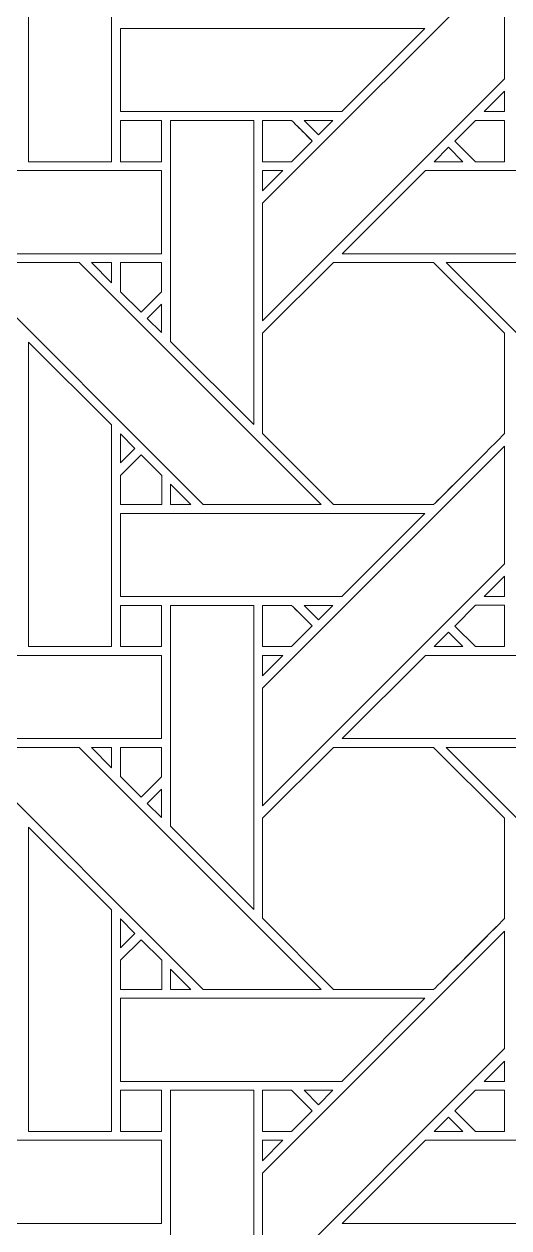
# Model space of a CAD drawing. Header units: inches. Extents: x 2.4 to 22.4, y -0.9 to 19.1.
# Drawn here: x 15.949 to 16.898, y 11.712 to 14.067 of the extents above; entities that cross this region are included whole.
import ezdxf

# ---------------------------------------------------------------- set-up
doc = ezdxf.new("R2010")
doc.units = ezdxf.units.IN
doc.header["$MEASUREMENT"] = 0
doc.layers.add('Design', color=7, linetype='Continuous', lineweight=0)

msp = doc.modelspace()

# ---------------------------------------------------------------- linework, layer by layer
at = {"layer": 'Design'}
for points, knots in [([(2.3829, 19.0948), (2.3829, 19.0948), (2.3829, -0.9052), (2.3829, -0.9052), (2.3829, -0.9052), (22.3829, -0.9052), (22.3829, -0.9052), (22.3829, -0.9052), (22.3829, 19.0948), (22.3829, 19.0948), (22.3829, 19.0948), (2.3829, 19.0948), (2.3829, 19.0948)], [0, 0, 0, 0, 1, 1, 1, 2, 2, 2, 3, 3, 3, 4, 4, 4, 4]), ([(3.3653, 18.1123), (3.3653, 18.1123), (3.3653, 0.0772), (3.3653, 0.0772), (3.3653, 0.0772), (21.4004, 0.0772), (21.4004, 0.0772), (21.4004, 0.0772), (21.4004, 18.1123), (21.4004, 18.1123), (21.4004, 18.1123), (3.3653, 18.1123), (3.3653, 18.1123)], [0, 0, 0, 0, 1, 1, 1, 2, 2, 2, 3, 3, 3, 4, 4, 4, 4]), ([(15.9574, 13.798), (15.9574, 13.798), (15.9574, 14.3939), (15.9574, 14.3939), (15.9574, 14.3939), (16.1201, 14.2317), (16.1201, 14.2317), (16.1201, 14.2317), (16.1201, 13.798), (16.1201, 13.798), (16.1201, 13.798), (15.9574, 13.798), (15.9574, 13.798)], [0, 0, 0, 0, 1, 1, 1, 2, 2, 2, 3, 3, 3, 4, 4, 4, 4]), ([(16.889, 13.9603), (16.889, 13.9603), (16.4153, 13.4866), (16.4153, 13.4866), (16.4153, 13.4866), (16.4153, 13.7167), (16.4153, 13.7167), (16.4153, 13.7167), (16.889, 14.1903), (16.889, 14.1903), (16.889, 14.1903), (16.889, 13.9603), (16.889, 13.9603)], [0, 0, 0, 0, 1, 1, 1, 2, 2, 2, 3, 3, 3, 4, 4, 4, 4]), ([(16.7332, 14.0588), (16.7332, 14.0588), (16.5704, 13.8961), (16.5704, 13.8961), (16.5704, 13.8961), (16.1375, 13.8961), (16.1375, 13.8961), (16.1375, 13.8961), (16.1375, 14.0588), (16.1375, 14.0588), (16.1375, 14.0588), (16.7332, 14.0588), (16.7332, 14.0588)], [0, 0, 0, 0, 1, 1, 1, 2, 2, 2, 3, 3, 3, 4, 4, 4, 4]), ([(16.889, 13.8961), (16.889, 13.8961), (16.8492, 13.8961), (16.8492, 13.8961), (16.8492, 13.8961), (16.889, 13.9359), (16.889, 13.9359), (16.889, 13.9359), (16.889, 13.8961), (16.889, 13.8961)], [0, 0, 0, 0, 1, 1, 1, 2, 2, 2, 3, 3, 3, 3]), ([(16.1375, 13.8789), (16.1375, 13.8789), (16.2177, 13.8789), (16.2177, 13.8789), (16.2177, 13.8789), (16.2177, 13.7981), (16.2177, 13.7981), (16.2177, 13.7981), (16.1375, 13.7981), (16.1375, 13.7981), (16.1375, 13.7981), (16.1375, 13.8789), (16.1375, 13.8789)], [0, 0, 0, 0, 1, 1, 1, 2, 2, 2, 3, 3, 3, 4, 4, 4, 4]), ([(16.2177, 13.7981), (16.2177, 13.7981), (16.1375, 13.7981), (16.1375, 13.7981), (16.1375, 13.7981), (16.1375, 13.8789), (16.1375, 13.8789), (16.1375, 13.8789), (16.2177, 13.8789), (16.2177, 13.8789), (16.2177, 13.8789), (16.2177, 13.7981), (16.2177, 13.7981)], [0, 0, 0, 0, 1, 1, 1, 2, 2, 2, 3, 3, 3, 4, 4, 4, 4]), ([(16.2352, 13.4466), (16.2352, 13.4466), (16.2352, 13.8788), (16.2352, 13.8788), (16.2352, 13.8788), (16.3982, 13.8788), (16.3982, 13.8788), (16.3982, 13.8788), (16.3982, 13.2837), (16.3982, 13.2837), (16.3982, 13.2837), (16.2352, 13.4466), (16.2352, 13.4466)], [0, 0, 0, 0, 1, 1, 1, 2, 2, 2, 3, 3, 3, 4, 4, 4, 4]), ([(16.4724, 13.8789), (16.4775, 13.8738), (16.5083, 13.8429), (16.5127, 13.8385), (16.5127, 13.8385), (16.4723, 13.7981), (16.4723, 13.7981), (16.4723, 13.7981), (16.4153, 13.7981), (16.4153, 13.7981), (16.4153, 13.7981), (16.4153, 13.8789), (16.4153, 13.8789), (16.4153, 13.8789), (16.4724, 13.8789), (16.4724, 13.8789)], [0, 0, 0, 0, 1, 1, 1, 2, 2, 2, 3, 3, 3, 4, 4, 4, 5, 5, 5, 5]), ([(16.4973, 13.8539), (16.5031, 13.8481), (16.5087, 13.8426), (16.5127, 13.8385), (16.5127, 13.8385), (16.4723, 13.7981), (16.4723, 13.7981), (16.4723, 13.7981), (16.4153, 13.7981), (16.4153, 13.7981), (16.4153, 13.7981), (16.4153, 13.8789), (16.4153, 13.8789), (16.4153, 13.8789), (16.4724, 13.8789), (16.4724, 13.8789), (16.4778, 13.8735), (16.4879, 13.8634), (16.4973, 13.8539)], [0, 0, 0, 0, 1, 1, 1, 2, 2, 2, 3, 3, 3, 4, 4, 4, 5, 5, 5, 6, 6, 6, 6]), ([(16.4967, 13.8788), (16.4967, 13.8788), (16.5532, 13.8788), (16.5532, 13.8788), (16.5532, 13.8788), (16.5249, 13.8506), (16.5249, 13.8506), (16.5249, 13.8506), (16.4967, 13.8788), (16.4967, 13.8788)], [0, 0, 0, 0, 1, 1, 1, 2, 2, 2, 3, 3, 3, 3]), ([(16.8319, 13.7981), (16.8319, 13.7981), (16.7915, 13.8385), (16.7915, 13.8385), (16.7915, 13.8385), (16.832, 13.8789), (16.832, 13.8789), (16.832, 13.8789), (16.889, 13.8789), (16.889, 13.8789), (16.889, 13.8789), (16.889, 13.7981), (16.889, 13.7981), (16.889, 13.7981), (16.8319, 13.7981), (16.8319, 13.7981)], [0, 0, 0, 0, 1, 1, 1, 2, 2, 2, 3, 3, 3, 4, 4, 4, 5, 5, 5, 5]), ([(16.7915, 13.8385), (16.7915, 13.8385), (16.832, 13.8789), (16.832, 13.8789), (16.832, 13.8789), (16.889, 13.8789), (16.889, 13.8789), (16.889, 13.8789), (16.889, 13.7981), (16.889, 13.7981), (16.889, 13.7981), (16.8319, 13.7981), (16.8319, 13.7981), (16.8319, 13.7981), (16.7915, 13.8385), (16.7915, 13.8385)], [0, 0, 0, 0, 1, 1, 1, 2, 2, 2, 3, 3, 3, 4, 4, 4, 5, 5, 5, 5]), ([(16.8076, 13.798), (16.8076, 13.798), (16.7511, 13.798), (16.7511, 13.798), (16.7511, 13.798), (16.7794, 13.8263), (16.7794, 13.8263), (16.7794, 13.8263), (16.8076, 13.798), (16.8076, 13.798)], [0, 0, 0, 0, 1, 1, 1, 2, 2, 2, 3, 3, 3, 3]), ([(16.2177, 13.7809), (16.2177, 13.7809), (16.2177, 13.6181), (16.2177, 13.6181), (16.2177, 13.6181), (15.6224, 13.6181), (15.6224, 13.6181), (15.6224, 13.6181), (15.7853, 13.7809), (15.7853, 13.7809), (15.7853, 13.7809), (16.2177, 13.7809), (16.2177, 13.7809)], [0, 0, 0, 0, 1, 1, 1, 2, 2, 2, 3, 3, 3, 4, 4, 4, 4]), ([(16.4551, 13.7809), (16.4551, 13.7809), (16.4153, 13.7411), (16.4153, 13.7411), (16.4153, 13.7411), (16.4153, 13.7809), (16.4153, 13.7809), (16.4153, 13.7809), (16.4551, 13.7809), (16.4551, 13.7809)], [0, 0, 0, 0, 1, 1, 1, 2, 2, 2, 3, 3, 3, 3]), ([(17.1664, 13.7809), (17.1664, 13.7809), (17.1664, 13.6181), (17.1664, 13.6181), (17.1664, 13.6181), (16.5711, 13.6181), (16.5711, 13.6181), (16.5711, 13.6181), (16.734, 13.7809), (16.734, 13.7809), (16.734, 13.7809), (17.1664, 13.7809), (17.1664, 13.7809)], [0, 0, 0, 0, 1, 1, 1, 2, 2, 2, 3, 3, 3, 4, 4, 4, 4]), ([(16.5303, 13.1273), (16.5303, 13.1273), (16.2993, 13.1273), (16.2993, 13.1273), (16.2993, 13.1273), (15.8257, 13.601), (15.8257, 13.601), (15.8257, 13.601), (16.0567, 13.601), (16.0567, 13.601), (16.0567, 13.601), (16.5303, 13.1273), (16.5303, 13.1273)], [0, 0, 0, 0, 1, 1, 1, 2, 2, 2, 3, 3, 3, 4, 4, 4, 4]), ([(16.0808, 13.601), (16.0808, 13.601), (16.1202, 13.601), (16.1202, 13.601), (16.1202, 13.601), (16.1202, 13.5611), (16.1202, 13.5611), (16.1202, 13.5611), (16.0808, 13.601), (16.0808, 13.601)], [0, 0, 0, 0, 1, 1, 1, 2, 2, 2, 3, 3, 3, 3]), ([(16.2177, 13.601), (16.2177, 13.601), (16.2177, 13.5434), (16.2177, 13.5434), (16.2177, 13.5434), (16.1778, 13.5035), (16.1778, 13.5035), (16.1778, 13.5035), (16.1375, 13.5438), (16.1375, 13.5438), (16.1375, 13.5438), (16.1375, 13.601), (16.1375, 13.601), (16.1375, 13.601), (16.2177, 13.601), (16.2177, 13.601)], [0, 0, 0, 0, 1, 1, 1, 2, 2, 2, 3, 3, 3, 4, 4, 4, 5, 5, 5, 5]), ([(16.1778, 13.5035), (16.1778, 13.5035), (16.1375, 13.5438), (16.1375, 13.5438), (16.1375, 13.5438), (16.1375, 13.601), (16.1375, 13.601), (16.1375, 13.601), (16.2177, 13.601), (16.2177, 13.601), (16.2177, 13.601), (16.2177, 13.5434), (16.2177, 13.5434), (16.2177, 13.5434), (16.1778, 13.5035), (16.1778, 13.5035)], [0, 0, 0, 0, 1, 1, 1, 2, 2, 2, 3, 3, 3, 4, 4, 4, 5, 5, 5, 5]), ([(16.554, 13.601), (16.554, 13.601), (16.7502, 13.601), (16.7502, 13.601), (16.7502, 13.601), (16.889, 13.4623), (16.889, 13.4623), (16.889, 13.4623), (16.889, 13.2661), (16.889, 13.2661), (16.8712, 13.2481), (16.7593, 13.1364), (16.7503, 13.1274), (16.7503, 13.1274), (16.5546, 13.1274), (16.5546, 13.1274), (16.5546, 13.1274), (16.4153, 13.2666), (16.4153, 13.2666), (16.4153, 13.2666), (16.4153, 13.4623), (16.4153, 13.4623), (16.4153, 13.4623), (16.554, 13.601), (16.554, 13.601)], [0, 0, 0, 0, 1, 1, 1, 2, 2, 2, 3, 3, 3, 4, 4, 4, 5, 5, 5, 6, 6, 6, 7, 7, 7, 8, 8, 8, 8]), ([(16.889, 13.2661), (16.8713, 13.2482), (16.7594, 13.1365), (16.7503, 13.1274), (16.7503, 13.1274), (16.5546, 13.1274), (16.5546, 13.1274), (16.5546, 13.1274), (16.4153, 13.2666), (16.4153, 13.2666), (16.4153, 13.2666), (16.4153, 13.4623), (16.4153, 13.4623), (16.4153, 13.4623), (16.554, 13.601), (16.554, 13.601), (16.554, 13.601), (16.7502, 13.601), (16.7502, 13.601), (16.7502, 13.601), (16.889, 13.4623), (16.889, 13.4623), (16.889, 13.4623), (16.889, 13.2661), (16.889, 13.2661)], [0, 0, 0, 0, 1, 1, 1, 2, 2, 2, 3, 3, 3, 4, 4, 4, 5, 5, 5, 6, 6, 6, 7, 7, 7, 8, 8, 8, 8]), ([(17.248, 13.1273), (17.248, 13.1273), (16.7745, 13.601), (16.7745, 13.601), (16.7745, 13.601), (17.0054, 13.601), (17.0054, 13.601), (17.0054, 13.601), (17.479, 13.1273), (17.479, 13.1273), (17.479, 13.1273), (17.248, 13.1273), (17.248, 13.1273)], [0, 0, 0, 0, 1, 1, 1, 2, 2, 2, 3, 3, 3, 4, 4, 4, 4]), ([(16.2177, 13.5191), (16.2177, 13.5191), (16.2177, 13.464), (16.2177, 13.464), (16.2177, 13.464), (16.1899, 13.4913), (16.1899, 13.4913), (16.1899, 13.4913), (16.2177, 13.5191), (16.2177, 13.5191)], [0, 0, 0, 0, 1, 1, 1, 2, 2, 2, 3, 3, 3, 3]), ([(15.9574, 12.8493), (15.9574, 12.8493), (15.9574, 13.4452), (15.9574, 13.4452), (15.9574, 13.4452), (16.1201, 13.283), (16.1201, 13.283), (16.1201, 13.283), (16.1201, 12.8493), (16.1201, 12.8493), (16.1201, 12.8493), (15.9574, 12.8493), (15.9574, 12.8493)], [0, 0, 0, 0, 1, 1, 1, 2, 2, 2, 3, 3, 3, 4, 4, 4, 4]), ([(16.1374, 13.2088), (16.1374, 13.2088), (16.1374, 13.2655), (16.1374, 13.2655), (16.1374, 13.2655), (16.1656, 13.2369), (16.1656, 13.2369), (16.1656, 13.2369), (16.1374, 13.2088), (16.1374, 13.2088)], [0, 0, 0, 0, 1, 1, 1, 2, 2, 2, 3, 3, 3, 3]), ([(16.4153, 12.5379), (16.4153, 12.5379), (16.4153, 12.768), (16.4153, 12.768), (16.4153, 12.768), (16.889, 13.2416), (16.889, 13.2416), (16.889, 13.2416), (16.889, 13.0116), (16.889, 13.0116), (16.889, 13.0116), (16.4153, 12.5379), (16.4153, 12.5379)], [0, 0, 0, 0, 1, 1, 1, 2, 2, 2, 3, 3, 3, 4, 4, 4, 4]), ([(16.1375, 13.1271), (16.1375, 13.1271), (16.1375, 13.1844), (16.1375, 13.1844), (16.1375, 13.1844), (16.1778, 13.2247), (16.1778, 13.2247), (16.1778, 13.2247), (16.2181, 13.1844), (16.2181, 13.1844), (16.2181, 13.1844), (16.2181, 13.1271), (16.2181, 13.1271), (16.2181, 13.1271), (16.1375, 13.1271), (16.1375, 13.1271)], [0, 0, 0, 0, 1, 1, 1, 2, 2, 2, 3, 3, 3, 4, 4, 4, 5, 5, 5, 5]), ([(16.2181, 13.1271), (16.2181, 13.1271), (16.1375, 13.1271), (16.1375, 13.1271), (16.1375, 13.1271), (16.1375, 13.1844), (16.1375, 13.1844), (16.1375, 13.1844), (16.1778, 13.2247), (16.1778, 13.2247), (16.1778, 13.2247), (16.2181, 13.1844), (16.2181, 13.1844), (16.2181, 13.1844), (16.2181, 13.1271), (16.2181, 13.1271)], [0, 0, 0, 0, 1, 1, 1, 2, 2, 2, 3, 3, 3, 4, 4, 4, 5, 5, 5, 5]), ([(16.2354, 13.1273), (16.2354, 13.1273), (16.2354, 13.1671), (16.2354, 13.1671), (16.2354, 13.1671), (16.2751, 13.1273), (16.2751, 13.1273), (16.2751, 13.1273), (16.2354, 13.1273), (16.2354, 13.1273)], [0, 0, 0, 0, 1, 1, 1, 2, 2, 2, 3, 3, 3, 3]), ([(16.7332, 13.1101), (16.7332, 13.1101), (16.5704, 12.9474), (16.5704, 12.9474), (16.5704, 12.9474), (16.1375, 12.9474), (16.1375, 12.9474), (16.1375, 12.9474), (16.1375, 13.1101), (16.1375, 13.1101), (16.1375, 13.1101), (16.7332, 13.1101), (16.7332, 13.1101)], [0, 0, 0, 0, 1, 1, 1, 2, 2, 2, 3, 3, 3, 4, 4, 4, 4]), ([(16.889, 12.9474), (16.889, 12.9474), (16.8492, 12.9474), (16.8492, 12.9474), (16.8492, 12.9474), (16.889, 12.9872), (16.889, 12.9872), (16.889, 12.9872), (16.889, 12.9474), (16.889, 12.9474)], [0, 0, 0, 0, 1, 1, 1, 2, 2, 2, 3, 3, 3, 3]), ([(16.1375, 12.9301), (16.1375, 12.9301), (16.2177, 12.9301), (16.2177, 12.9301), (16.2177, 12.9301), (16.2177, 12.8494), (16.2177, 12.8494), (16.2177, 12.8494), (16.1375, 12.8494), (16.1375, 12.8494), (16.1375, 12.8494), (16.1375, 12.9301), (16.1375, 12.9301)], [0, 0, 0, 0, 1, 1, 1, 2, 2, 2, 3, 3, 3, 4, 4, 4, 4]), ([(16.2177, 12.8494), (16.2177, 12.8494), (16.1375, 12.8494), (16.1375, 12.8494), (16.1375, 12.8494), (16.1375, 12.9301), (16.1375, 12.9301), (16.1375, 12.9301), (16.2177, 12.9301), (16.2177, 12.9301), (16.2177, 12.9301), (16.2177, 12.8494), (16.2177, 12.8494)], [0, 0, 0, 0, 1, 1, 1, 2, 2, 2, 3, 3, 3, 4, 4, 4, 4]), ([(16.3982, 12.335), (16.3982, 12.335), (16.2352, 12.4979), (16.2352, 12.4979), (16.2352, 12.4979), (16.2352, 12.9301), (16.2352, 12.9301), (16.2352, 12.9301), (16.3982, 12.9301), (16.3982, 12.9301), (16.3982, 12.9301), (16.3982, 12.335), (16.3982, 12.335)], [0, 0, 0, 0, 1, 1, 1, 2, 2, 2, 3, 3, 3, 4, 4, 4, 4]), ([(16.4724, 12.9301), (16.4775, 12.925), (16.5083, 12.8942), (16.5127, 12.8898), (16.5127, 12.8898), (16.4723, 12.8494), (16.4723, 12.8494), (16.4723, 12.8494), (16.4153, 12.8494), (16.4153, 12.8494), (16.4153, 12.8494), (16.4153, 12.9301), (16.4153, 12.9301), (16.4153, 12.9301), (16.4724, 12.9301), (16.4724, 12.9301)], [0, 0, 0, 0, 1, 1, 1, 2, 2, 2, 3, 3, 3, 4, 4, 4, 5, 5, 5, 5]), ([(16.5127, 12.8898), (16.5127, 12.8898), (16.4723, 12.8494), (16.4723, 12.8494), (16.4723, 12.8494), (16.4153, 12.8494), (16.4153, 12.8494), (16.4153, 12.8494), (16.4153, 12.9301), (16.4153, 12.9301), (16.4153, 12.9301), (16.4724, 12.9301), (16.4724, 12.9301), (16.4777, 12.9249), (16.5085, 12.894), (16.5127, 12.8898)], [0, 0, 0, 0, 1, 1, 1, 2, 2, 2, 3, 3, 3, 4, 4, 4, 5, 5, 5, 5]), ([(16.4967, 12.9301), (16.4967, 12.9301), (16.5532, 12.9301), (16.5532, 12.9301), (16.5532, 12.9301), (16.5249, 12.9019), (16.5249, 12.9019), (16.5249, 12.9019), (16.4967, 12.9301), (16.4967, 12.9301)], [0, 0, 0, 0, 1, 1, 1, 2, 2, 2, 3, 3, 3, 3]), ([(16.8319, 12.8494), (16.8319, 12.8494), (16.7915, 12.8897), (16.7915, 12.8897), (16.7915, 12.8897), (16.832, 12.9302), (16.832, 12.9302), (16.832, 12.9302), (16.889, 12.9302), (16.889, 12.9302), (16.889, 12.9302), (16.889, 12.8494), (16.889, 12.8494), (16.889, 12.8494), (16.8319, 12.8494), (16.8319, 12.8494)], [0, 0, 0, 0, 1, 1, 1, 2, 2, 2, 3, 3, 3, 4, 4, 4, 5, 5, 5, 5]), ([(16.7915, 12.8897), (16.7915, 12.8897), (16.832, 12.9302), (16.832, 12.9302), (16.832, 12.9302), (16.889, 12.9302), (16.889, 12.9302), (16.889, 12.9302), (16.889, 12.8494), (16.889, 12.8494), (16.889, 12.8494), (16.8319, 12.8494), (16.8319, 12.8494), (16.8319, 12.8494), (16.7915, 12.8897), (16.7915, 12.8897)], [0, 0, 0, 0, 1, 1, 1, 2, 2, 2, 3, 3, 3, 4, 4, 4, 5, 5, 5, 5]), ([(16.8076, 12.8493), (16.8076, 12.8493), (16.7511, 12.8493), (16.7511, 12.8493), (16.7511, 12.8493), (16.7794, 12.8776), (16.7794, 12.8776), (16.7794, 12.8776), (16.8076, 12.8493), (16.8076, 12.8493)], [0, 0, 0, 0, 1, 1, 1, 2, 2, 2, 3, 3, 3, 3]), ([(16.2177, 12.8322), (16.2177, 12.8322), (16.2177, 12.6694), (16.2177, 12.6694), (16.2177, 12.6694), (15.6224, 12.6694), (15.6224, 12.6694), (15.6224, 12.6694), (15.7853, 12.8322), (15.7853, 12.8322), (15.7853, 12.8322), (16.2177, 12.8322), (16.2177, 12.8322)], [0, 0, 0, 0, 1, 1, 1, 2, 2, 2, 3, 3, 3, 4, 4, 4, 4]), ([(16.4551, 12.8322), (16.4551, 12.8322), (16.4153, 12.7924), (16.4153, 12.7924), (16.4153, 12.7924), (16.4153, 12.8322), (16.4153, 12.8322), (16.4153, 12.8322), (16.4551, 12.8322), (16.4551, 12.8322)], [0, 0, 0, 0, 1, 1, 1, 2, 2, 2, 3, 3, 3, 3]), ([(17.1664, 12.8322), (17.1664, 12.8322), (17.1664, 12.6694), (17.1664, 12.6694), (17.1664, 12.6694), (16.5711, 12.6694), (16.5711, 12.6694), (16.5711, 12.6694), (16.734, 12.8322), (16.734, 12.8322), (16.734, 12.8322), (17.1664, 12.8322), (17.1664, 12.8322)], [0, 0, 0, 0, 1, 1, 1, 2, 2, 2, 3, 3, 3, 4, 4, 4, 4]), ([(16.2993, 12.1786), (16.2993, 12.1786), (15.8257, 12.6522), (15.8257, 12.6522), (15.8257, 12.6522), (16.0567, 12.6522), (16.0567, 12.6522), (16.0567, 12.6522), (16.5303, 12.1786), (16.5303, 12.1786), (16.5303, 12.1786), (16.2993, 12.1786), (16.2993, 12.1786)], [0, 0, 0, 0, 1, 1, 1, 2, 2, 2, 3, 3, 3, 4, 4, 4, 4]), ([(16.0808, 12.6522), (16.0808, 12.6522), (16.1202, 12.6522), (16.1202, 12.6522), (16.1202, 12.6522), (16.1202, 12.6124), (16.1202, 12.6124), (16.1202, 12.6124), (16.0808, 12.6522), (16.0808, 12.6522)], [0, 0, 0, 0, 1, 1, 1, 2, 2, 2, 3, 3, 3, 3]), ([(16.2177, 12.6523), (16.2177, 12.6523), (16.2177, 12.5947), (16.2177, 12.5947), (16.2177, 12.5947), (16.1778, 12.5547), (16.1778, 12.5547), (16.1778, 12.5547), (16.1375, 12.5951), (16.1375, 12.5951), (16.1375, 12.5951), (16.1375, 12.6523), (16.1375, 12.6523), (16.1375, 12.6523), (16.2177, 12.6523), (16.2177, 12.6523)], [0, 0, 0, 0, 1, 1, 1, 2, 2, 2, 3, 3, 3, 4, 4, 4, 5, 5, 5, 5]), ([(16.1778, 12.5547), (16.1778, 12.5547), (16.1375, 12.5951), (16.1375, 12.5951), (16.1375, 12.5951), (16.1375, 12.6523), (16.1375, 12.6523), (16.1375, 12.6523), (16.2177, 12.6523), (16.2177, 12.6523), (16.2177, 12.6523), (16.2177, 12.5947), (16.2177, 12.5947), (16.2177, 12.5947), (16.1778, 12.5547), (16.1778, 12.5547)], [0, 0, 0, 0, 1, 1, 1, 2, 2, 2, 3, 3, 3, 4, 4, 4, 5, 5, 5, 5]), ([(16.554, 12.6523), (16.554, 12.6523), (16.7502, 12.6523), (16.7502, 12.6523), (16.7502, 12.6523), (16.889, 12.5135), (16.889, 12.5135), (16.889, 12.5135), (16.889, 12.3173), (16.889, 12.3173), (16.8712, 12.2994), (16.7593, 12.1876), (16.7503, 12.1786), (16.7503, 12.1786), (16.5546, 12.1786), (16.5546, 12.1786), (16.5546, 12.1786), (16.4153, 12.3179), (16.4153, 12.3179), (16.4153, 12.3179), (16.4153, 12.5135), (16.4153, 12.5135), (16.4153, 12.5135), (16.554, 12.6523), (16.554, 12.6523)], [0, 0, 0, 0, 1, 1, 1, 2, 2, 2, 3, 3, 3, 4, 4, 4, 5, 5, 5, 6, 6, 6, 7, 7, 7, 8, 8, 8, 8]), ([(16.889, 12.3173), (16.8709, 12.2991), (16.759, 12.1874), (16.7503, 12.1786), (16.7503, 12.1786), (16.5546, 12.1786), (16.5546, 12.1786), (16.5546, 12.1786), (16.4153, 12.3179), (16.4153, 12.3179), (16.4153, 12.3179), (16.4153, 12.5135), (16.4153, 12.5135), (16.4153, 12.5135), (16.554, 12.6523), (16.554, 12.6523), (16.554, 12.6523), (16.7502, 12.6523), (16.7502, 12.6523), (16.7502, 12.6523), (16.889, 12.5135), (16.889, 12.5135), (16.889, 12.5135), (16.889, 12.3173), (16.889, 12.3173)], [0, 0, 0, 0, 1, 1, 1, 2, 2, 2, 3, 3, 3, 4, 4, 4, 5, 5, 5, 6, 6, 6, 7, 7, 7, 8, 8, 8, 8]), ([(17.248, 12.1786), (17.248, 12.1786), (16.7745, 12.6522), (16.7745, 12.6522), (16.7745, 12.6522), (17.0054, 12.6522), (17.0054, 12.6522), (17.0054, 12.6522), (17.479, 12.1786), (17.479, 12.1786), (17.479, 12.1786), (17.248, 12.1786), (17.248, 12.1786)], [0, 0, 0, 0, 1, 1, 1, 2, 2, 2, 3, 3, 3, 4, 4, 4, 4]), ([(16.2177, 12.5704), (16.2177, 12.5704), (16.2177, 12.5152), (16.2177, 12.5152), (16.2177, 12.5152), (16.1899, 12.5426), (16.1899, 12.5426), (16.1899, 12.5426), (16.2177, 12.5704), (16.2177, 12.5704)], [0, 0, 0, 0, 1, 1, 1, 2, 2, 2, 3, 3, 3, 3]), ([(15.9574, 11.9006), (15.9574, 11.9006), (15.9574, 12.4964), (15.9574, 12.4964), (15.9574, 12.4964), (16.1201, 12.3343), (16.1201, 12.3343), (16.1201, 12.3343), (16.1201, 11.9006), (16.1201, 11.9006), (16.1201, 11.9006), (15.9574, 11.9006), (15.9574, 11.9006)], [0, 0, 0, 0, 1, 1, 1, 2, 2, 2, 3, 3, 3, 4, 4, 4, 4]), ([(16.1374, 12.26), (16.1374, 12.26), (16.1374, 12.3168), (16.1374, 12.3168), (16.1374, 12.3168), (16.1656, 12.2882), (16.1656, 12.2882), (16.1656, 12.2882), (16.1374, 12.26), (16.1374, 12.26)], [0, 0, 0, 0, 1, 1, 1, 2, 2, 2, 3, 3, 3, 3]), ([(16.1375, 12.1784), (16.1375, 12.1784), (16.1375, 12.2357), (16.1375, 12.2357), (16.1375, 12.2357), (16.1778, 12.276), (16.1778, 12.276), (16.1778, 12.276), (16.2181, 12.2357), (16.2181, 12.2357), (16.2181, 12.2357), (16.2181, 12.1784), (16.2181, 12.1784), (16.2181, 12.1784), (16.1375, 12.1784), (16.1375, 12.1784)], [0, 0, 0, 0, 1, 1, 1, 2, 2, 2, 3, 3, 3, 4, 4, 4, 5, 5, 5, 5]), ([(16.1778, 12.276), (16.1778, 12.276), (16.2181, 12.2357), (16.2181, 12.2357), (16.2181, 12.2357), (16.2181, 12.1784), (16.2181, 12.1784), (16.2181, 12.1784), (16.1375, 12.1784), (16.1375, 12.1784), (16.1375, 12.1784), (16.1375, 12.2357), (16.1375, 12.2357), (16.1375, 12.2357), (16.1778, 12.276), (16.1778, 12.276)], [0, 0, 0, 0, 1, 1, 1, 2, 2, 2, 3, 3, 3, 4, 4, 4, 5, 5, 5, 5]), ([(16.4153, 11.5892), (16.4153, 11.5892), (16.4153, 11.8193), (16.4153, 11.8193), (16.4153, 11.8193), (16.889, 12.2929), (16.889, 12.2929), (16.889, 12.2929), (16.889, 12.0628), (16.889, 12.0628), (16.889, 12.0628), (16.4153, 11.5892), (16.4153, 11.5892)], [0, 0, 0, 0, 1, 1, 1, 2, 2, 2, 3, 3, 3, 4, 4, 4, 4]), ([(16.2354, 12.1786), (16.2354, 12.1786), (16.2354, 12.2184), (16.2354, 12.2184), (16.2354, 12.2184), (16.2751, 12.1786), (16.2751, 12.1786), (16.2751, 12.1786), (16.2354, 12.1786), (16.2354, 12.1786)], [0, 0, 0, 0, 1, 1, 1, 2, 2, 2, 3, 3, 3, 3]), ([(16.5704, 11.9986), (16.5704, 11.9986), (16.1375, 11.9986), (16.1375, 11.9986), (16.1375, 11.9986), (16.1375, 12.1613), (16.1375, 12.1613), (16.1375, 12.1613), (16.7332, 12.1613), (16.7332, 12.1613), (16.7332, 12.1613), (16.5704, 11.9986), (16.5704, 11.9986)], [0, 0, 0, 0, 1, 1, 1, 2, 2, 2, 3, 3, 3, 4, 4, 4, 4]), ([(16.889, 11.9987), (16.889, 11.9987), (16.8492, 11.9987), (16.8492, 11.9987), (16.8492, 11.9987), (16.889, 12.0384), (16.889, 12.0384), (16.889, 12.0384), (16.889, 11.9987), (16.889, 11.9987)], [0, 0, 0, 0, 1, 1, 1, 2, 2, 2, 3, 3, 3, 3]), ([(16.1375, 11.9814), (16.1375, 11.9814), (16.2177, 11.9814), (16.2177, 11.9814), (16.2177, 11.9814), (16.2177, 11.9006), (16.2177, 11.9006), (16.2177, 11.9006), (16.1375, 11.9006), (16.1375, 11.9006), (16.1375, 11.9006), (16.1375, 11.9814), (16.1375, 11.9814)], [0, 0, 0, 0, 1, 1, 1, 2, 2, 2, 3, 3, 3, 4, 4, 4, 4]), ([(16.1375, 11.9814), (16.1375, 11.9814), (16.2177, 11.9814), (16.2177, 11.9814), (16.2177, 11.9814), (16.2177, 11.9006), (16.2177, 11.9006), (16.2177, 11.9006), (16.1375, 11.9006), (16.1375, 11.9006), (16.1375, 11.9006), (16.1375, 11.9814), (16.1375, 11.9814)], [0, 0, 0, 0, 1, 1, 1, 2, 2, 2, 3, 3, 3, 4, 4, 4, 4]), ([(16.3982, 11.3863), (16.3982, 11.3863), (16.2352, 11.5492), (16.2352, 11.5492), (16.2352, 11.5492), (16.2352, 11.9814), (16.2352, 11.9814), (16.2352, 11.9814), (16.3982, 11.9814), (16.3982, 11.9814), (16.3982, 11.9814), (16.3982, 11.3863), (16.3982, 11.3863)], [0, 0, 0, 0, 1, 1, 1, 2, 2, 2, 3, 3, 3, 4, 4, 4, 4]), ([(16.4724, 11.9814), (16.4775, 11.9763), (16.5083, 11.9455), (16.5127, 11.9411), (16.5127, 11.9411), (16.4723, 11.9006), (16.4723, 11.9006), (16.4723, 11.9006), (16.4153, 11.9006), (16.4153, 11.9006), (16.4153, 11.9006), (16.4153, 11.9814), (16.4153, 11.9814), (16.4153, 11.9814), (16.4724, 11.9814), (16.4724, 11.9814)], [0, 0, 0, 0, 1, 1, 1, 2, 2, 2, 3, 3, 3, 4, 4, 4, 5, 5, 5, 5]), ([(16.4981, 11.9557), (16.4981, 11.9557), (16.5127, 11.9411), (16.5127, 11.9411), (16.5127, 11.9411), (16.4723, 11.9006), (16.4723, 11.9006), (16.4723, 11.9006), (16.4153, 11.9006), (16.4153, 11.9006), (16.4153, 11.9006), (16.4153, 11.9814), (16.4153, 11.9814), (16.4153, 11.9814), (16.4724, 11.9814), (16.4724, 11.9814), (16.478, 11.9758), (16.4884, 11.9653), (16.4981, 11.9557)], [0, 0, 0, 0, 1, 1, 1, 2, 2, 2, 3, 3, 3, 4, 4, 4, 5, 5, 5, 6, 6, 6, 6]), ([(16.4967, 11.9814), (16.4967, 11.9814), (16.5532, 11.9814), (16.5532, 11.9814), (16.5532, 11.9814), (16.5249, 11.9532), (16.5249, 11.9532), (16.5249, 11.9532), (16.4967, 11.9814), (16.4967, 11.9814)], [0, 0, 0, 0, 1, 1, 1, 2, 2, 2, 3, 3, 3, 3]), ([(16.8319, 11.9006), (16.8319, 11.9006), (16.7915, 11.941), (16.7915, 11.941), (16.7915, 11.941), (16.832, 11.9814), (16.832, 11.9814), (16.832, 11.9814), (16.889, 11.9814), (16.889, 11.9814), (16.889, 11.9814), (16.889, 11.9006), (16.889, 11.9006), (16.889, 11.9006), (16.8319, 11.9006), (16.8319, 11.9006)], [0, 0, 0, 0, 1, 1, 1, 2, 2, 2, 3, 3, 3, 4, 4, 4, 5, 5, 5, 5]), ([(16.7915, 11.941), (16.7915, 11.941), (16.832, 11.9814), (16.832, 11.9814), (16.832, 11.9814), (16.889, 11.9814), (16.889, 11.9814), (16.889, 11.9814), (16.889, 11.9006), (16.889, 11.9006), (16.889, 11.9006), (16.8319, 11.9006), (16.8319, 11.9006), (16.8319, 11.9006), (16.7915, 11.941), (16.7915, 11.941)], [0, 0, 0, 0, 1, 1, 1, 2, 2, 2, 3, 3, 3, 4, 4, 4, 5, 5, 5, 5]), ([(16.8076, 11.9006), (16.8076, 11.9006), (16.7511, 11.9006), (16.7511, 11.9006), (16.7511, 11.9006), (16.7794, 11.9289), (16.7794, 11.9289), (16.7794, 11.9289), (16.8076, 11.9006), (16.8076, 11.9006)], [0, 0, 0, 0, 1, 1, 1, 2, 2, 2, 3, 3, 3, 3]), ([(16.2177, 11.8835), (16.2177, 11.8835), (16.2177, 11.7207), (16.2177, 11.7207), (16.2177, 11.7207), (15.6224, 11.7207), (15.6224, 11.7207), (15.6224, 11.7207), (15.7853, 11.8835), (15.7853, 11.8835), (15.7853, 11.8835), (16.2177, 11.8835), (16.2177, 11.8835)], [0, 0, 0, 0, 1, 1, 1, 2, 2, 2, 3, 3, 3, 4, 4, 4, 4]), ([(16.4551, 11.8835), (16.4551, 11.8835), (16.4153, 11.8436), (16.4153, 11.8436), (16.4153, 11.8436), (16.4153, 11.8835), (16.4153, 11.8835), (16.4153, 11.8835), (16.4551, 11.8835), (16.4551, 11.8835)], [0, 0, 0, 0, 1, 1, 1, 2, 2, 2, 3, 3, 3, 3]), ([(17.1664, 11.8835), (17.1664, 11.8835), (17.1664, 11.7207), (17.1664, 11.7207), (17.1664, 11.7207), (16.5711, 11.7207), (16.5711, 11.7207), (16.5711, 11.7207), (16.734, 11.8835), (16.734, 11.8835), (16.734, 11.8835), (17.1664, 11.8835), (17.1664, 11.8835)], [0, 0, 0, 0, 1, 1, 1, 2, 2, 2, 3, 3, 3, 4, 4, 4, 4])]:
    msp.add_open_spline(points, degree=3, knots=knots, dxfattribs=at)

doc.saveas('drawing.dxf')
